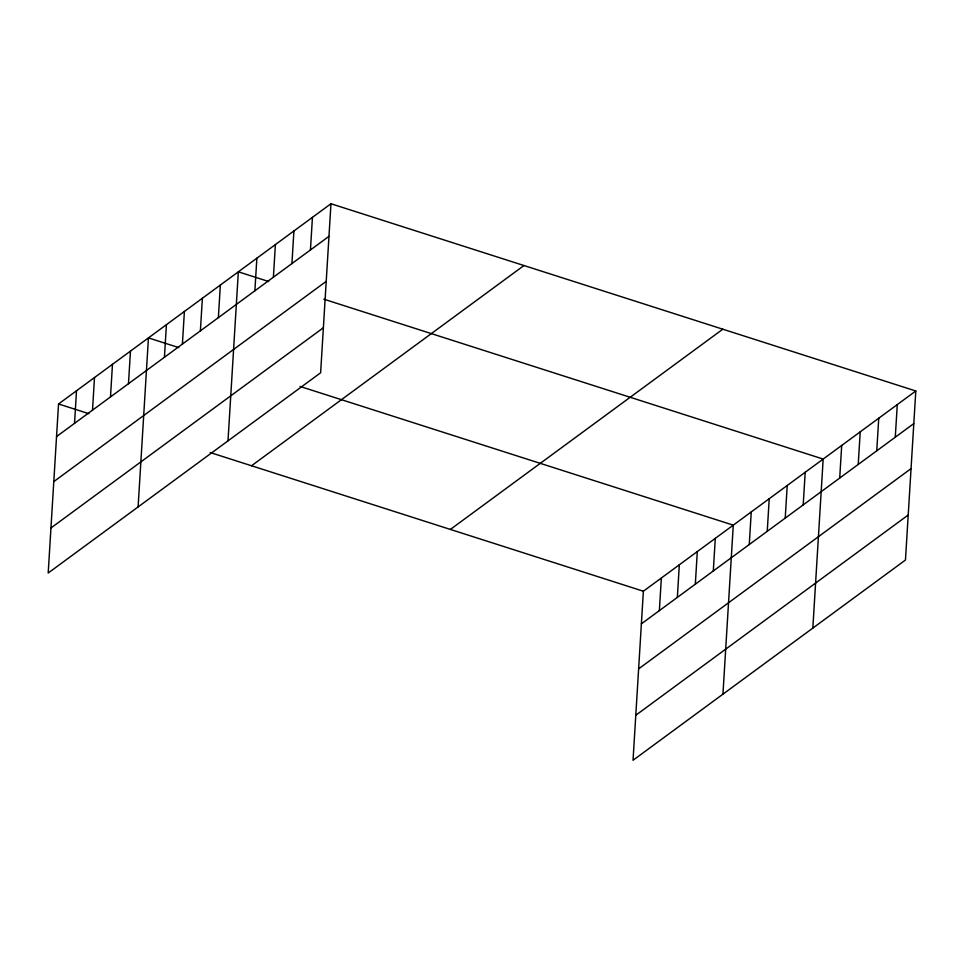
<?xml version="1.0" encoding="UTF-8"?>
<svg xmlns="http://www.w3.org/2000/svg" width="964" height="964" viewBox="0 0 964 964"><rect width="100%" height="100%" fill="white"/><g stroke="black" fill="none" stroke-linecap="round" stroke-linejoin="round"><path stroke-width="1.45" d="M330.965 203.741L58.539 403.976L48.2 573.014L320.626 372.779L330.965 203.741L915.8 390.986L905.461 560.024L633.035 760.259L643.374 591.221L915.8 390.986M74.529 423.365L76.517 390.757M92.508 410.146L94.496 377.539M110.486 396.939L112.475 364.32M128.465 383.72L130.465 351.113M138.105 506.931L148.444 337.894L178.762 347.606M164.422 357.283L166.423 324.675M182.401 344.076L184.401 311.468M200.379 330.857L202.38 298.25M218.37 317.638L220.358 285.031M227.998 440.849L238.337 271.812L268.667 281.524M254.87 290.815L256.87 258.195M273.39 277.198L275.391 244.579M291.923 263.582L293.912 230.962M310.444 249.965L312.444 217.358M659.364 610.622L661.352 578.014M677.343 597.403L679.331 564.796M695.321 584.184L697.309 551.577M713.3 570.977L715.3 538.358M722.94 694.188L733.279 525.151L300.081 386.444M749.257 544.539L751.257 511.932M767.236 531.321L769.236 498.713M785.226 518.114L787.214 485.507M803.205 504.895L805.193 472.288M812.833 628.106L823.172 459.069L323.808 299.177M839.704 478.06L841.705 445.452M858.225 464.443L860.225 431.836M876.758 450.827L878.746 418.219M895.279 437.21L897.279 404.603M56.539 436.584L328.965 236.349M53.791 481.602L326.218 281.368M50.959 527.983L323.386 327.748M251.532 465.769L523.958 265.534M450.381 529.429L722.807 329.194M641.385 623.829L913.8 423.594M638.626 668.859L911.052 468.625M635.794 715.24L908.221 515.005M58.539 403.976L88.869 413.689M210.176 452.526L643.374 591.221"/></g></svg>
